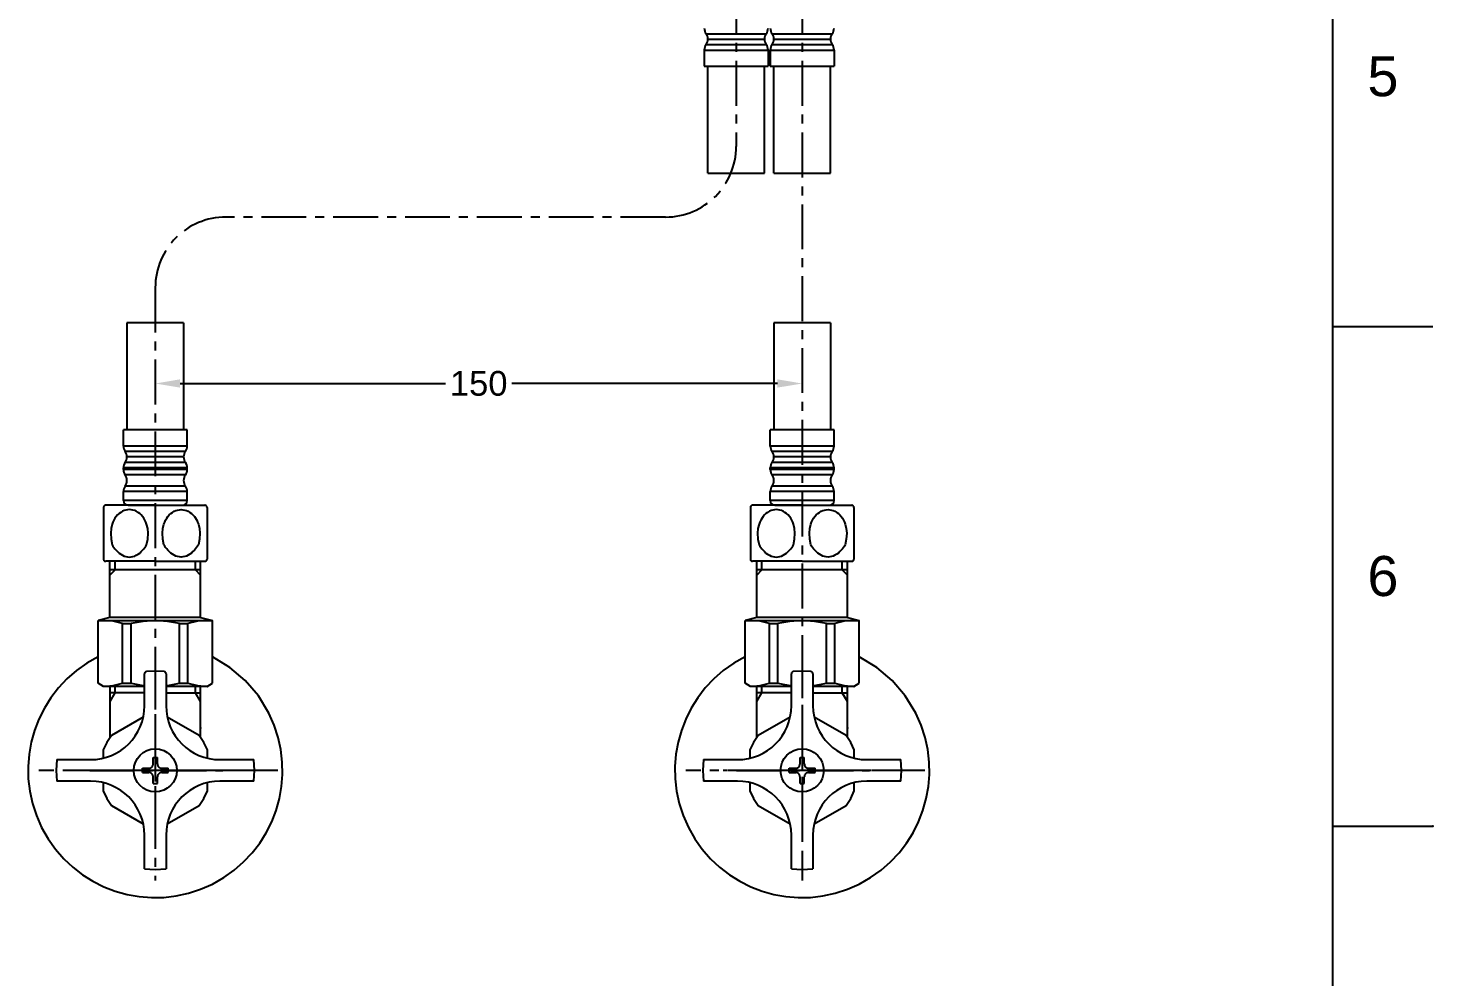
# Model space of a CAD drawing. Header units: millimetres. Extents: x 1613 to 2033, y 365 to 959.
# Drawn here: x 1834.6 to 2033.3, y 499.6 to 633.8 of the extents above; entities that cross this region are included whole.
import ezdxf

# ---------------------------------------------------------------- set-up
doc = ezdxf.new("R2010")
doc.units = ezdxf.units.MM
doc.header["$LTSCALE"] = 0.1
doc.linetypes.add('CENTERX2', pattern=[101.6, 63.5, -12.7, 12.7, -12.7])
for name, color, linetype in [('002', 7, 'Continuous'), ('02___PRT_ALL_AXES', 7, 'Continuous'), ('CENTER', 1, 'CENTERX2'), ('DIM', 3, 'Continuous')]:
    doc.layers.add(name, color=color, linetype=linetype)
doc.styles.get("Standard").update_dxf_attribs({"font": 'arial.ttf'})
doc.dimstyles.new('ISO-25', dxfattribs={"dimtxt": 3, "dimasz": 3, "dimexe": 1.25, "dimexo": 0.625, "dimgap": 1, "dimtad": 1, "dimtih": 1, "dimtoh": 1, "dimdec": 1, "dimlfac": 1.5, "dimdsep": 46, "dimtxsty": 'Standard', "dimcen": 2.5, "dimclrd": 3, "dimclre": 3, "dimclrt": 256, "dimadec": 0, "dimazin": 0, "dimtfac": 1, "dimtdec": 1, "dimtmove": 0, "dimatfit": 3, "dimfxl": 1, "dimarcsym": 0})

# ---------------------------------------------------------------- blocks, each defined once
blk = doc.blocks.new('*D16')
at = {"layer": 'Defpoints', "color": 0, "transparency": 16777216}
for p in [(1852.57, 586.78), (1944.06, 587.21), (1852.57, 583.51)]:
    blk.add_point(p, dxfattribs=at)
at = {"layer": 'DIM', "color": 3, "lineweight": -2, "transparency": 16777216}
for p, q in [((1852.57, 586.15), (1852.57, 582.26)), ((1944.06, 586.59), (1944.06, 582.26)), ((1856.07, 583.51), (1893.62, 583.51)), ((1940.56, 583.51), (1903.01, 583.51))]:
    blk.add_line(p, q, dxfattribs=at)
at = {"layer": 'DIM', "color": 3, "transparency": 16777216}
for points in [[(1856.07, 584.1), (1856.07, 582.93), (1852.57, 583.51)], [(1940.56, 584.1), (1940.56, 582.93), (1944.06, 583.51)]]:
    blk.add_solid(points, dxfattribs=at)
at = {"layer": 'DIM', "transparency": 16777216, "insert": (1898.31, 583.51), "char_height": 3.5, "attachment_point": 5}
blk.add_mtext('150', dxfattribs=at)

msp = doc.modelspace()

# ---------------------------------------------------------------- linework, layer by layer
for p, q in [((2019.12, 379.468), (2019.12, 945.125)), ((1930.722, 613.265), (1938.722, 613.265)), ((1940.055, 613.265), (1948.055, 613.265)), ((1856.569, 592.094), (1848.569, 592.094)), ((1948.055, 592.094), (1940.055, 592.094)), ((2019.12, 591.59), (2033.262, 591.59)), ((2019.12, 520.883), (2033.262, 520.883))]:
    msp.add_line(p, q)
at = {"color": 7, "linetype": 'Continuous'}
for p, q in [((1930.466, 633.002), (1938.978, 633.002)), ((1930.722, 632.242), (1938.722, 632.242)), ((1939.799, 633.002), (1948.311, 633.002)), ((1940.055, 632.242), (1948.055, 632.242)), ((1930.21, 630.691), (1939.234, 630.691)), ((1930.21, 630.691), (1930.21, 628.409)), ((1930.466, 631.483), (1938.978, 631.483)), ((1939.234, 630.691), (1939.234, 628.409)), ((1939.543, 630.691), (1948.568, 630.691)), ((1939.543, 630.691), (1939.543, 628.409)), ((1939.799, 631.483), (1948.311, 631.483)), ((1948.568, 630.691), (1948.568, 628.409)), ((1930.21, 628.409), (1939.234, 628.409)), ((1939.543, 628.409), (1948.567, 628.409)), ((1857.081, 576.95), (1848.057, 576.95)), ((1848.057, 574.668), (1848.057, 576.95)), ((1857.081, 574.668), (1857.081, 576.95)), ((1948.567, 576.95), (1939.543, 576.95)), ((1939.543, 574.668), (1939.543, 576.95)), ((1948.568, 574.668), (1948.568, 576.95)), ((1857.081, 574.668), (1848.057, 574.668)), ((1948.568, 574.668), (1939.543, 574.668)), ((1856.825, 573.877), (1848.313, 573.877)), ((1856.825, 572.357), (1848.313, 572.357)), ((1856.569, 573.117), (1848.569, 573.117)), ((1948.311, 573.877), (1939.799, 573.877)), ((1948.311, 572.357), (1939.799, 572.357)), ((1948.055, 573.117), (1940.055, 573.117)), ((1857.081, 571.565), (1848.057, 571.565)), ((1848.057, 571.349), (1848.057, 571.565)), ((1857.081, 571.349), (1848.057, 571.349)), ((1856.825, 570.57), (1848.313, 570.57)), ((1857.081, 571.349), (1857.081, 571.565)), ((1948.568, 571.565), (1939.543, 571.565)), ((1939.543, 571.349), (1939.543, 571.565)), ((1948.568, 571.349), (1939.543, 571.349)), ((1948.311, 570.57), (1939.799, 570.57)), ((1948.568, 571.349), (1948.568, 571.565)), ((1856.825, 569), (1848.313, 569)), ((1948.311, 569), (1939.799, 569)), ((1857.081, 568.221), (1848.057, 568.221)), ((1848.057, 566.942), (1848.057, 568.221)), ((1857.081, 566.942), (1848.057, 566.942)), ((1848.715, 566.283), (1856.423, 566.283)), ((1857.081, 566.942), (1857.081, 568.221)), ((1948.568, 568.221), (1939.543, 568.221)), ((1939.543, 566.942), (1939.543, 568.221)), ((1948.568, 566.942), (1939.543, 566.942)), ((1940.201, 566.283), (1947.909, 566.283)), ((1948.568, 566.942), (1948.568, 568.221))]:
    msp.add_line(p, q, dxfattribs=at)
for centre, radius, start, end in [((1931.542, 633.787), 1.332, 179.73072, 216.12652), ((1937.902, 633.787), 1.332, 323.87348, 0.26928), ((1940.875, 633.787), 1.332, 179.73072, 216.12652), ((1947.236, 633.787), 1.332, 323.87348, 0.26928), ((1929.39, 632.217), 1.332, 1.09059, 36.12652), ((1929.39, 632.268), 1.332, 323.87348, 358.90941), ((1940.054, 632.217), 1.332, 143.87348, 178.90941), ((1940.054, 632.268), 1.332, 181.09059, 216.12652), ((1938.724, 632.217), 1.332, 1.09059, 36.12652), ((1938.724, 632.268), 1.332, 323.87348, 358.90941), ((1949.387, 632.217), 1.332, 143.87348, 178.90941), ((1949.387, 632.268), 1.332, 181.09059, 216.12652), ((1931.542, 630.697), 1.332, 143.87348, 180.26928), ((1937.902, 630.697), 1.332, 359.73072, 36.12652), ((1940.875, 630.697), 1.332, 143.87348, 180.26928), ((1947.236, 630.697), 1.332, 359.73072, 36.12652), ((1849.389, 574.662), 1.332, 179.73072, 216.12652), ((1855.75, 574.662), 1.332, 323.87348, 0.26928), ((1940.875, 574.662), 1.332, 179.73072, 216.12652), ((1947.236, 574.662), 1.332, 323.87348, 0.26928), ((1849.389, 571.572), 1.332, 143.87348, 180.26928), ((1847.237, 573.091), 1.332, 1.09059, 36.12652), ((1847.237, 573.142), 1.332, 323.87348, 358.90941), ((1857.901, 573.091), 1.332, 143.87348, 178.90941), ((1857.901, 573.142), 1.332, 181.09059, 216.12652), ((1855.75, 571.572), 1.332, 359.73072, 36.12652), ((1940.875, 571.572), 1.332, 143.87348, 180.26928), ((1938.724, 573.091), 1.332, 1.09059, 36.12652), ((1938.724, 573.142), 1.332, 323.87348, 358.90941), ((1949.387, 573.091), 1.332, 143.87348, 178.90941), ((1949.387, 573.142), 1.332, 181.09059, 216.12652), ((1947.236, 571.572), 1.332, 359.73072, 36.12652), ((1849.389, 571.356), 1.332, 180.26928, 216.12652), ((1847.237, 569.785), 1.332, 323.87348, 36.12652), ((1857.901, 569.785), 1.332, 143.87348, 216.12652), ((1855.75, 571.356), 1.332, 323.87348, 359.73072), ((1940.875, 571.356), 1.332, 180.26928, 216.12652), ((1938.724, 569.785), 1.332, 323.87348, 36.12652), ((1949.387, 569.785), 1.332, 143.87348, 216.12652), ((1947.236, 571.356), 1.332, 323.87348, 359.73072), ((1849.389, 568.215), 1.332, 143.87348, 179.73072), ((1855.75, 568.215), 1.332, 0.26928, 36.12652), ((1940.875, 568.215), 1.332, 143.87348, 179.73072), ((1947.236, 568.215), 1.332, 0.26928, 36.12652), ((1848.715, 566.942), 0.658, 180, 270), ((1856.423, 566.942), 0.658, 270, 0), ((1940.201, 566.942), 0.658, 180, 270), ((1947.909, 566.942), 0.658, 270, 0)]:
    msp.add_arc(centre, radius, start, end, dxfattribs=at)
msp.add_point((2033.262, 520.883))
at = {"layer": '002'}
for p, q in [((1852.569, 566.283), (1845.554, 566.283)), ((1852.569, 566.283), (1859.584, 566.283)), ((1944.055, 566.283), (1937.041, 566.283)), ((1944.055, 566.283), (1951.07, 566.283)), ((1845.25, 565.978), (1845.25, 558.659)), ((1859.887, 565.978), (1859.887, 558.659)), ((1936.737, 565.978), (1936.737, 558.659)), ((1951.375, 565.978), (1951.375, 558.659)), ((1852.569, 558.354), (1845.554, 558.354)), ((1846.164, 550.425), (1846.164, 558.354)), ((1846.887, 557.134), (1846.887, 558.354)), ((1852.569, 558.354), (1859.584, 558.354)), ((1858.251, 557.134), (1858.251, 558.354)), ((1858.959, 556.425), (1858.959, 558.354)), ((1944.055, 558.354), (1937.041, 558.354)), ((1937.651, 550.425), (1937.651, 558.354)), ((1938.375, 557.134), (1938.375, 558.354)), ((1944.055, 558.354), (1951.07, 558.354)), ((1949.738, 557.134), (1949.738, 558.354)), ((1950.446, 556.425), (1950.446, 558.354)), ((1858.959, 557.134), (1846.164, 557.134)), ((1846.164, 556.411), (1846.887, 557.134)), ((1858.974, 556.411), (1858.251, 557.134)), ((1858.974, 550.425), (1858.974, 556.411)), ((1937.651, 556.411), (1938.375, 557.134)), ((1950.446, 557.134), (1937.651, 557.134)), ((1950.46, 556.411), (1949.738, 557.134)), ((1950.46, 550.425), (1950.46, 556.411)), ((1846.164, 550.425), (1844.487, 549.976)), ((1858.974, 550.425), (1846.164, 550.425)), ((1858.974, 550.425), (1860.65, 549.976)), ((1937.651, 550.425), (1935.974, 549.976)), ((1950.46, 550.425), (1937.651, 550.425)), ((1950.46, 550.425), (1952.137, 549.976)), ((1844.487, 541.107), (1844.487, 549.976)), ((1844.487, 549.976), (1860.65, 549.976)), ((1847.944, 549.536), (1849.142, 549.536)), ((1847.944, 541.107), (1847.944, 549.536)), ((1849.142, 541.107), (1849.142, 549.536)), ((1855.995, 541.107), (1855.995, 549.536)), ((1855.995, 549.536), (1857.194, 549.536)), ((1857.194, 541.107), (1857.194, 549.536)), ((1860.65, 541.107), (1860.65, 549.976)), ((1935.974, 541.107), (1935.974, 549.976)), ((1935.974, 549.976), (1952.137, 549.976)), ((1939.431, 541.107), (1939.431, 549.536)), ((1939.431, 549.536), (1940.629, 549.536)), ((1940.629, 541.107), (1940.629, 549.536)), ((1947.483, 541.107), (1947.483, 549.536)), ((1947.483, 549.536), (1948.682, 549.536)), ((1948.682, 541.107), (1948.682, 549.536)), ((1952.137, 541.107), (1952.137, 549.976)), ((1851.044, 537.921), (1851.044, 542.442)), ((1854.094, 542.442), (1854.094, 537.921)), ((1942.531, 537.921), (1942.531, 542.442)), ((1945.581, 542.442), (1945.581, 537.921)), ((1845.25, 540.667), (1844.487, 541.107)), ((1851.044, 540.667), (1845.25, 540.667)), ((1846.178, 533.467), (1846.178, 540.667)), ((1846.887, 539.752), (1846.887, 540.667)), ((1847.944, 541.107), (1849.142, 541.107)), ((1859.887, 540.667), (1854.094, 540.667)), ((1855.995, 541.107), (1857.194, 541.107)), ((1858.251, 539.752), (1858.251, 540.667)), ((1858.251, 539.752), (1858.251, 540.667)), ((1858.959, 533.467), (1858.959, 540.667)), ((1858.959, 534.859), (1858.959, 540.667)), ((1859.887, 540.667), (1860.65, 541.107)), ((1936.737, 540.667), (1935.974, 541.107)), ((1942.531, 540.667), (1936.737, 540.667)), ((1937.667, 533.467), (1937.667, 540.667)), ((1938.375, 539.752), (1938.375, 540.667)), ((1939.431, 541.107), (1940.629, 541.107)), ((1951.375, 540.667), (1945.581, 540.667)), ((1947.483, 541.107), (1948.682, 541.107)), ((1949.738, 539.752), (1949.738, 540.667)), ((1949.738, 539.752), (1949.738, 540.667)), ((1950.446, 534.859), (1950.446, 540.667)), ((1950.446, 533.467), (1950.446, 540.667)), ((1951.375, 540.667), (1952.137, 541.107)), ((1851.044, 539.752), (1846.178, 539.752)), ((1846.178, 538.524), (1846.887, 539.752)), ((1854.094, 539.752), (1858.959, 539.752)), ((1858.959, 538.524), (1858.251, 539.752)), ((1858.959, 538.524), (1858.251, 539.752)), ((1858.251, 539.752), (1858.959, 539.752)), ((1942.531, 539.752), (1937.667, 539.752)), ((1937.667, 538.524), (1938.375, 539.752)), ((1945.581, 539.752), (1950.446, 539.752)), ((1950.446, 538.524), (1949.738, 539.752)), ((1949.738, 539.752), (1950.446, 539.752)), ((1950.446, 538.524), (1949.738, 539.752)), ((1850.873, 536.314), (1846.367, 533.714)), ((1858.771, 533.714), (1854.265, 536.314)), ((1858.959, 534.859), (1858.961, 534.712)), ((1942.359, 536.314), (1937.855, 533.714)), ((1950.258, 533.714), (1945.751, 536.314)), ((1950.446, 534.859), (1950.448, 534.712)), ((1845.19, 531.673), (1845.19, 530.506)), ((1852.264, 530.603), (1852.874, 530.603)), ((1852.264, 529.689), (1852.264, 530.603)), ((1852.874, 529.689), (1852.874, 530.603)), ((1859.948, 530.506), (1859.948, 531.673)), ((1936.677, 531.673), (1936.677, 530.506)), ((1943.751, 530.603), (1944.361, 530.603)), ((1943.751, 529.689), (1943.751, 530.603)), ((1944.361, 529.689), (1944.361, 530.603)), ((1951.435, 530.506), (1951.435, 531.673)), ((1838.624, 530.298), (1843.42, 530.298)), ((1850.738, 528.469), (1850.738, 529.079)), ((1850.738, 529.079), (1851.654, 529.079)), ((1853.484, 529.079), (1854.398, 529.079)), ((1854.398, 528.469), (1854.398, 529.079)), ((1861.718, 530.298), (1866.514, 530.298)), ((1930.11, 530.298), (1934.908, 530.298)), ((1942.225, 528.469), (1942.225, 529.079)), ((1942.225, 529.079), (1943.141, 529.079)), ((1944.971, 529.079), (1945.886, 529.079)), ((1945.886, 528.469), (1945.886, 529.079)), ((1953.205, 530.298), (1958.001, 530.298)), ((1843.42, 527.248), (1838.624, 527.248)), ((1845.19, 527.04), (1845.19, 525.873)), ((1850.738, 528.469), (1851.654, 528.469)), ((1852.264, 526.943), (1852.264, 527.858)), ((1852.264, 526.943), (1852.874, 526.943)), ((1852.874, 526.943), (1852.874, 527.858)), ((1853.484, 528.469), (1854.398, 528.469)), ((1859.948, 525.873), (1859.948, 527.04)), ((1866.514, 527.248), (1861.718, 527.248)), ((1934.908, 527.248), (1930.11, 527.248)), ((1936.677, 527.04), (1936.677, 525.873)), ((1942.225, 528.469), (1943.141, 528.469)), ((1943.751, 526.943), (1943.751, 527.858)), ((1943.751, 526.943), (1944.361, 526.943)), ((1944.361, 526.943), (1944.361, 527.858)), ((1944.971, 528.469), (1945.886, 528.469)), ((1951.435, 525.873), (1951.435, 527.04)), ((1958.001, 527.248), (1953.205, 527.248)), ((1846.367, 523.833), (1850.873, 521.232)), ((1854.265, 521.232), (1858.771, 523.833)), ((1937.855, 523.833), (1942.359, 521.232)), ((1945.751, 521.232), (1950.258, 523.833)), ((1851.044, 514.829), (1851.044, 519.625)), ((1854.094, 519.625), (1854.094, 514.829)), ((1942.531, 514.829), (1942.531, 519.625)), ((1945.581, 519.625), (1945.581, 514.829))]:
    msp.add_line(p, q, dxfattribs=at)
for points in [[(1845.554, 566.283), (1845.523, 566.282), (1845.493, 566.277), (1845.464, 566.27), (1845.436, 566.259), (1845.409, 566.246), (1845.384, 566.231), (1845.361, 566.213), (1845.339, 566.194), (1845.319, 566.172), (1845.302, 566.148), (1845.287, 566.123), (1845.274, 566.096), (1845.264, 566.068), (1845.256, 566.039), (1845.251, 566.009), (1845.25, 565.978)], [(1859.887, 565.978), (1859.886, 566.009), (1859.881, 566.039), (1859.874, 566.068), (1859.863, 566.096), (1859.851, 566.123), (1859.835, 566.148), (1859.818, 566.172), (1859.798, 566.194), (1859.777, 566.213), (1859.753, 566.231), (1859.728, 566.246), (1859.702, 566.259), (1859.674, 566.27), (1859.645, 566.277), (1859.615, 566.282), (1859.584, 566.283)], [(1937.041, 566.283), (1937.01, 566.282), (1936.98, 566.277), (1936.951, 566.27), (1936.923, 566.259), (1936.896, 566.246), (1936.871, 566.231), (1936.848, 566.213), (1936.826, 566.194), (1936.806, 566.172), (1936.789, 566.148), (1936.774, 566.123), (1936.761, 566.096), (1936.751, 566.068), (1936.743, 566.039), (1936.739, 566.009), (1936.737, 565.978)], [(1951.375, 565.978), (1951.373, 566.009), (1951.369, 566.039), (1951.361, 566.068), (1951.351, 566.096), (1951.338, 566.123), (1951.323, 566.148), (1951.305, 566.172), (1951.285, 566.194), (1951.264, 566.213), (1951.24, 566.231), (1951.215, 566.246), (1951.188, 566.259), (1951.16, 566.27), (1951.131, 566.277), (1951.101, 566.282), (1951.07, 566.283)], [(1851.551, 562.32), (1851.498, 562.985), (1851.341, 563.635), (1851.235, 563.917), (1851.106, 564.188), (1850.953, 564.446), (1850.777, 564.69), (1850.585, 564.91), (1850.371, 565.108), (1850.137, 565.283), (1849.886, 565.432), (1849.654, 565.536), (1849.412, 565.612), (1849.163, 565.658), (1848.91, 565.673), (1848.656, 565.658), (1848.406, 565.612), (1848.165, 565.536), (1847.933, 565.432), (1847.682, 565.283), (1847.448, 565.108), (1847.234, 564.91), (1847.041, 564.69), (1846.866, 564.446), (1846.713, 564.188), (1846.583, 563.917), (1846.478, 563.635), (1846.321, 562.985), (1846.268, 562.32), (1846.321, 561.501), (1846.478, 560.697), (1846.586, 560.487), (1846.718, 560.29), (1846.87, 560.109), (1847.041, 559.946), (1847.234, 559.727), (1847.448, 559.529), (1847.682, 559.354), (1847.933, 559.205), (1848.165, 559.1), (1848.406, 559.025), (1848.656, 558.979), (1848.91, 558.964), (1849.163, 558.979), (1849.412, 559.025), (1849.654, 559.1), (1849.886, 559.205), (1850.137, 559.354), (1850.371, 559.529), (1850.585, 559.727), (1850.777, 559.946), (1850.949, 560.109), (1851.101, 560.29), (1851.232, 560.487), (1851.341, 560.697), (1851.498, 561.501), (1851.551, 562.32)], [(1853.587, 562.32), (1853.64, 562.985), (1853.797, 563.635), (1853.902, 563.917), (1854.032, 564.188), (1854.185, 564.446), (1854.361, 564.69), (1854.553, 564.91), (1854.767, 565.108), (1855, 565.283), (1855.251, 565.432), (1855.483, 565.536), (1855.725, 565.612), (1855.974, 565.658), (1856.228, 565.673), (1856.482, 565.658), (1856.732, 565.612), (1856.974, 565.536), (1857.206, 565.432), (1857.456, 565.283), (1857.689, 565.108), (1857.903, 564.91), (1858.096, 564.69), (1858.424, 564.188), (1858.554, 563.917), (1858.66, 563.635), (1858.816, 562.985), (1858.869, 562.32), (1858.817, 561.501), (1858.66, 560.697), (1858.551, 560.487), (1858.42, 560.29), (1858.268, 560.109), (1858.096, 559.946), (1857.903, 559.727), (1857.689, 559.529), (1857.456, 559.354), (1857.206, 559.205), (1856.974, 559.1), (1856.732, 559.025), (1856.482, 558.979), (1856.228, 558.964), (1855.974, 558.979), (1855.725, 559.025), (1855.483, 559.1), (1855.251, 559.205), (1855, 559.354), (1854.767, 559.529), (1854.553, 559.727), (1854.361, 559.946), (1854.188, 560.109), (1854.036, 560.29), (1853.905, 560.487), (1853.797, 560.697), (1853.64, 561.501), (1853.587, 562.32)], [(1943.037, 562.32), (1942.985, 562.985), (1942.828, 563.635), (1942.722, 563.917), (1942.593, 564.188), (1942.44, 564.446), (1942.264, 564.69), (1942.071, 564.91), (1941.857, 565.108), (1941.624, 565.283), (1941.374, 565.432), (1941.141, 565.536), (1940.899, 565.612), (1940.65, 565.658), (1940.397, 565.673), (1940.143, 565.658), (1939.893, 565.612), (1939.651, 565.536), (1939.419, 565.432), (1939.168, 565.283), (1938.935, 565.108), (1938.721, 564.91), (1938.529, 564.69), (1938.201, 564.188), (1938.07, 563.917), (1937.965, 563.635), (1937.808, 562.985), (1937.755, 562.32), (1937.808, 561.501), (1937.965, 560.697), (1938.073, 560.487), (1938.204, 560.29), (1938.356, 560.109), (1938.529, 559.946), (1938.721, 559.727), (1938.935, 559.529), (1939.168, 559.354), (1939.419, 559.205), (1939.651, 559.1), (1939.893, 559.025), (1940.143, 558.979), (1940.397, 558.964), (1940.65, 558.979), (1940.899, 559.025), (1941.141, 559.1), (1941.374, 559.205), (1941.624, 559.354), (1941.857, 559.529), (1942.071, 559.727), (1942.264, 559.946), (1942.436, 560.109), (1942.588, 560.29), (1942.719, 560.487), (1942.828, 560.697), (1942.985, 561.501), (1943.037, 562.32)], [(1945.074, 562.32), (1945.127, 562.985), (1945.284, 563.635), (1945.39, 563.917), (1945.519, 564.188), (1945.672, 564.446), (1945.847, 564.69), (1946.04, 564.91), (1946.254, 565.108), (1946.488, 565.283), (1946.739, 565.432), (1946.971, 565.536), (1947.212, 565.612), (1947.461, 565.658), (1947.715, 565.673), (1947.969, 565.658), (1948.218, 565.612), (1948.46, 565.536), (1948.692, 565.432), (1948.943, 565.283), (1949.176, 565.108), (1949.39, 564.91), (1949.583, 564.69), (1949.758, 564.446), (1949.911, 564.188), (1950.041, 563.917), (1950.146, 563.635), (1950.303, 562.985), (1950.356, 562.32), (1950.303, 561.501), (1950.146, 560.697), (1950.038, 560.487), (1949.907, 560.29), (1949.755, 560.109), (1949.583, 559.946), (1949.39, 559.727), (1949.176, 559.529), (1948.943, 559.354), (1948.692, 559.205), (1948.46, 559.1), (1948.218, 559.025), (1947.969, 558.979), (1947.715, 558.964), (1947.461, 558.979), (1947.212, 559.025), (1946.971, 559.1), (1946.739, 559.205), (1946.488, 559.354), (1946.254, 559.529), (1946.04, 559.727), (1945.847, 559.946), (1945.676, 560.109), (1945.524, 560.29), (1945.393, 560.487), (1945.284, 560.697), (1945.127, 561.501), (1945.074, 562.32)], [(1845.25, 558.659), (1845.251, 558.628), (1845.256, 558.598), (1845.264, 558.569), (1845.274, 558.541), (1845.287, 558.514), (1845.302, 558.489), (1845.319, 558.465), (1845.339, 558.444), (1845.361, 558.424), (1845.384, 558.406), (1845.409, 558.391), (1845.436, 558.378), (1845.464, 558.368), (1845.493, 558.36), (1845.523, 558.355), (1845.554, 558.354)], [(1859.584, 558.354), (1859.615, 558.355), (1859.645, 558.36), (1859.674, 558.368), (1859.702, 558.378), (1859.728, 558.391), (1859.753, 558.406), (1859.777, 558.424), (1859.798, 558.444), (1859.818, 558.465), (1859.835, 558.489), (1859.851, 558.514), (1859.863, 558.541), (1859.874, 558.569), (1859.881, 558.598), (1859.886, 558.628), (1859.887, 558.659)], [(1936.737, 558.659), (1936.739, 558.628), (1936.743, 558.598), (1936.751, 558.569), (1936.761, 558.541), (1936.774, 558.514), (1936.789, 558.489), (1936.806, 558.465), (1936.826, 558.444), (1936.848, 558.424), (1936.871, 558.406), (1936.896, 558.391), (1936.923, 558.378), (1936.951, 558.368), (1936.98, 558.36), (1937.01, 558.355), (1937.041, 558.354)], [(1951.07, 558.354), (1951.101, 558.355), (1951.131, 558.36), (1951.16, 558.368), (1951.188, 558.378), (1951.215, 558.391), (1951.24, 558.406), (1951.264, 558.424), (1951.285, 558.444), (1951.305, 558.465), (1951.323, 558.489), (1951.338, 558.514), (1951.351, 558.541), (1951.361, 558.569), (1951.369, 558.598), (1951.373, 558.628), (1951.375, 558.659)], [(1847.944, 549.536), (1846.615, 549.87), (1845.25, 549.976)], [(1855.995, 549.536), (1854.293, 549.865), (1852.569, 549.975), (1850.845, 549.865), (1849.142, 549.536)], [(1859.887, 549.976), (1858.522, 549.87), (1857.194, 549.536)], [(1939.431, 549.536), (1938.103, 549.87), (1936.737, 549.976)], [(1947.483, 549.536), (1945.78, 549.865), (1944.056, 549.975), (1942.332, 549.865), (1940.629, 549.536)], [(1951.375, 549.976), (1950.01, 549.87), (1948.682, 549.536)], [(1844.487, 544.848), (1842.885, 543.938), (1841.411, 542.893), (1840.07, 541.722), (1838.865, 540.439), (1837.8, 539.056), (1836.879, 537.585), (1836.107, 536.037), (1835.487, 534.426), (1835.024, 532.763), (1834.72, 531.06), (1834.581, 529.33), (1834.611, 527.584), (1834.813, 525.836), (1835.191, 524.096), (1835.75, 522.378), (1836.493, 520.692), (1837.403, 519.09), (1838.449, 517.617), (1839.619, 516.275), (1840.902, 515.07), (1842.286, 514.005), (1843.757, 513.084), (1845.305, 512.312), (1846.916, 511.692), (1848.579, 511.228), (1850.282, 510.925), (1852.012, 510.786), (1853.758, 510.816), (1855.506, 511.018), (1857.246, 511.396), (1858.964, 511.955), (1860.65, 512.698), (1862.252, 513.607), (1863.725, 514.653), (1865.067, 515.824), (1866.272, 517.107), (1867.337, 518.49), (1868.258, 519.962), (1869.03, 521.509), (1869.65, 523.12), (1870.114, 524.784), (1870.417, 526.486), (1870.556, 528.216), (1870.526, 529.962), (1870.325, 531.711), (1869.946, 533.45), (1869.387, 535.169), (1868.644, 536.854), (1867.148, 539.317), (1865.291, 541.496), (1863.112, 543.352), (1860.65, 544.848)], [(1935.974, 544.848), (1934.373, 543.938), (1932.899, 542.893), (1931.558, 541.722), (1930.352, 540.439), (1929.288, 539.056), (1928.367, 537.585), (1927.595, 536.037), (1926.975, 534.426), (1926.511, 532.763), (1926.208, 531.06), (1926.069, 529.33), (1926.098, 527.584), (1926.3, 525.836), (1926.679, 524.096), (1927.237, 522.378), (1927.981, 520.692), (1928.89, 519.09), (1929.936, 517.617), (1931.106, 516.275), (1932.389, 515.07), (1933.773, 514.005), (1935.244, 513.084), (1936.792, 512.312), (1938.403, 511.692), (1940.066, 511.228), (1941.769, 510.925), (1943.499, 510.786), (1945.245, 510.816), (1946.993, 511.018), (1948.733, 511.396), (1950.452, 511.955), (1952.137, 512.698), (1953.739, 513.607), (1955.212, 514.653), (1956.554, 515.824), (1957.759, 517.107), (1958.824, 518.49), (1959.745, 519.962), (1960.517, 521.509), (1961.137, 523.12), (1961.601, 524.784), (1961.904, 526.486), (1962.043, 528.216), (1962.014, 529.962), (1961.812, 531.711), (1961.433, 533.45), (1960.875, 535.169), (1960.131, 536.854), (1958.635, 539.317), (1956.778, 541.496), (1954.599, 543.352), (1952.137, 544.848)], [(1851.322, 542.745), (1851.293, 542.742), (1851.265, 542.735), (1851.238, 542.726), (1851.212, 542.714), (1851.188, 542.701), (1851.165, 542.685), (1851.144, 542.667), (1851.124, 542.648), (1851.106, 542.626), (1851.091, 542.604), (1851.077, 542.579), (1851.065, 542.554), (1851.056, 542.527), (1851.05, 542.499), (1851.045, 542.471), (1851.044, 542.442)], [(1853.816, 542.745), (1852.569, 542.801), (1851.322, 542.745)], [(1854.094, 542.442), (1854.093, 542.471), (1854.088, 542.499), (1854.082, 542.527), (1854.073, 542.554), (1854.061, 542.579), (1854.047, 542.604), (1854.032, 542.626), (1854.014, 542.648), (1853.994, 542.667), (1853.973, 542.685), (1853.95, 542.701), (1853.926, 542.714), (1853.9, 542.726), (1853.873, 542.735), (1853.845, 542.742), (1853.816, 542.745)], [(1942.808, 542.745), (1942.779, 542.742), (1942.751, 542.735), (1942.725, 542.726), (1942.699, 542.714), (1942.675, 542.701), (1942.652, 542.685), (1942.631, 542.667), (1942.611, 542.648), (1942.593, 542.626), (1942.578, 542.604), (1942.564, 542.579), (1942.553, 542.554), (1942.544, 542.527), (1942.537, 542.499), (1942.533, 542.471), (1942.531, 542.442)], [(1945.303, 542.745), (1944.055, 542.801), (1942.808, 542.745)], [(1945.581, 542.442), (1945.579, 542.471), (1945.575, 542.499), (1945.569, 542.527), (1945.559, 542.554), (1945.548, 542.579), (1945.534, 542.604), (1945.519, 542.626), (1945.501, 542.648), (1945.481, 542.667), (1945.46, 542.685), (1945.437, 542.701), (1945.413, 542.714), (1945.387, 542.726), (1945.36, 542.735), (1945.332, 542.742), (1945.303, 542.745)], [(1845.25, 540.667), (1846.615, 540.773), (1847.944, 541.107)], [(1849.142, 541.107), (1851.044, 540.753)], [(1854.094, 540.753), (1855.995, 541.107)], [(1857.194, 541.107), (1858.522, 540.773), (1859.887, 540.667)], [(1936.737, 540.667), (1938.103, 540.773), (1939.431, 541.107)], [(1940.629, 541.107), (1942.531, 540.753)], [(1945.581, 540.753), (1947.483, 541.107)], [(1948.682, 541.107), (1950.01, 540.773), (1951.375, 540.667)], [(1843.42, 530.298), (1844.2, 530.338), (1844.957, 530.453), (1845.687, 530.641), (1846.388, 530.897), (1847.054, 531.218), (1847.683, 531.6), (1848.27, 532.039), (1848.811, 532.531), (1849.303, 533.073), (1849.742, 533.66), (1850.124, 534.288), (1850.445, 534.954), (1850.701, 535.655), (1850.889, 536.385), (1851.005, 537.142), (1851.044, 537.921)], [(1854.094, 537.921), (1854.133, 537.142), (1854.249, 536.385), (1854.437, 535.655), (1854.693, 534.954), (1855.014, 534.288), (1855.396, 533.66), (1855.835, 533.073), (1856.327, 532.531), (1856.868, 532.039), (1857.455, 531.6), (1858.084, 531.218), (1858.75, 530.897), (1859.451, 530.641), (1860.181, 530.453), (1860.938, 530.338), (1861.718, 530.298)], [(1934.908, 530.298), (1935.687, 530.338), (1936.444, 530.453), (1937.174, 530.641), (1937.875, 530.897), (1938.541, 531.218), (1939.17, 531.6), (1939.757, 532.039), (1940.298, 532.531), (1940.79, 533.073), (1941.229, 533.66), (1941.611, 534.288), (1941.932, 534.954), (1942.189, 535.655), (1942.377, 536.385), (1942.492, 537.142), (1942.531, 537.921)], [(1945.581, 537.921), (1945.62, 537.142), (1945.736, 536.385), (1945.923, 535.655), (1946.18, 534.954), (1946.501, 534.288), (1946.883, 533.66), (1947.322, 533.073), (1947.814, 532.531), (1948.355, 532.039), (1948.942, 531.6), (1949.571, 531.218), (1950.237, 530.897), (1950.938, 530.641), (1951.668, 530.453), (1952.425, 530.338), (1953.205, 530.298)], [(1846.367, 533.714), (1845.702, 532.737), (1845.19, 531.673)], [(1859.948, 531.673), (1859.435, 532.737), (1858.771, 533.714)], [(1937.855, 533.714), (1937.189, 532.737), (1936.677, 531.673)], [(1951.435, 531.673), (1950.923, 532.737), (1950.258, 533.714)], [(1838.624, 530.298), (1838.54, 528.773), (1838.624, 527.248)], [(1851.654, 529.079), (1851.717, 529.082), (1851.777, 529.091), (1851.836, 529.106), (1851.892, 529.127), (1851.945, 529.152), (1851.995, 529.183), (1852.042, 529.218), (1852.086, 529.257), (1852.125, 529.301), (1852.16, 529.348), (1852.191, 529.398), (1852.216, 529.451), (1852.237, 529.507), (1852.252, 529.566), (1852.261, 529.626), (1852.264, 529.689)], [(1852.874, 529.689), (1852.877, 529.626), (1852.886, 529.566), (1852.901, 529.507), (1852.922, 529.451), (1852.947, 529.398), (1852.978, 529.348), (1853.013, 529.301), (1853.052, 529.257), (1853.096, 529.218), (1853.143, 529.183), (1853.193, 529.152), (1853.246, 529.127), (1853.302, 529.106), (1853.361, 529.091), (1853.421, 529.082), (1853.484, 529.079)], [(1866.514, 527.248), (1866.597, 528.773), (1866.514, 530.298)], [(1930.11, 530.298), (1930.027, 528.773), (1930.11, 527.248)], [(1943.141, 529.079), (1943.203, 529.082), (1943.264, 529.091), (1943.323, 529.106), (1943.379, 529.127), (1943.432, 529.152), (1943.482, 529.183), (1943.529, 529.218), (1943.573, 529.257), (1943.612, 529.301), (1943.647, 529.348), (1943.678, 529.398), (1943.703, 529.451), (1943.724, 529.507), (1943.739, 529.566), (1943.748, 529.626), (1943.751, 529.689)], [(1944.361, 529.689), (1944.364, 529.626), (1944.374, 529.566), (1944.389, 529.507), (1944.409, 529.451), (1944.435, 529.398), (1944.465, 529.348), (1944.5, 529.301), (1944.54, 529.257), (1944.583, 529.218), (1944.63, 529.183), (1944.68, 529.152), (1944.733, 529.127), (1944.789, 529.106), (1944.848, 529.091), (1944.908, 529.082), (1944.971, 529.079)], [(1958.001, 527.248), (1958.084, 528.773), (1958.001, 530.298)], [(1851.044, 519.625), (1851.005, 520.404), (1850.889, 521.161), (1850.701, 521.892), (1850.445, 522.592), (1850.124, 523.259), (1849.742, 523.887), (1849.303, 524.474), (1848.811, 525.015), (1848.27, 525.507), (1847.683, 525.946), (1847.054, 526.328), (1846.388, 526.649), (1845.687, 526.906), (1844.957, 527.093), (1844.2, 527.209), (1843.42, 527.248)], [(1852.264, 527.858), (1852.261, 527.921), (1852.252, 527.981), (1852.237, 528.04), (1852.216, 528.096), (1852.191, 528.149), (1852.16, 528.199), (1852.125, 528.246), (1852.086, 528.29), (1852.042, 528.329), (1851.995, 528.364), (1851.945, 528.395), (1851.892, 528.42), (1851.836, 528.441), (1851.777, 528.456), (1851.717, 528.465), (1851.654, 528.469)], [(1853.484, 528.469), (1853.421, 528.465), (1853.361, 528.456), (1853.302, 528.441), (1853.246, 528.42), (1853.193, 528.395), (1853.143, 528.364), (1853.096, 528.329), (1853.052, 528.29), (1853.013, 528.246), (1852.978, 528.199), (1852.947, 528.149), (1852.922, 528.096), (1852.901, 528.04), (1852.886, 527.981), (1852.877, 527.921), (1852.874, 527.858)], [(1861.718, 527.248), (1860.938, 527.209), (1860.181, 527.093), (1859.451, 526.906), (1858.75, 526.649), (1858.084, 526.328), (1857.455, 525.946), (1856.868, 525.507), (1856.327, 525.015), (1855.835, 524.474), (1855.396, 523.887), (1855.014, 523.259), (1854.693, 522.592), (1854.437, 521.892), (1854.249, 521.161), (1854.133, 520.404), (1854.094, 519.625)], [(1942.531, 519.625), (1942.492, 520.404), (1942.377, 521.161), (1942.189, 521.892), (1941.932, 522.592), (1941.611, 523.259), (1941.229, 523.887), (1940.79, 524.474), (1940.298, 525.015), (1939.757, 525.507), (1939.17, 525.946), (1938.541, 526.328), (1937.875, 526.649), (1937.174, 526.906), (1936.444, 527.093), (1935.687, 527.209), (1934.908, 527.248)], [(1943.751, 527.858), (1943.748, 527.921), (1943.739, 527.981), (1943.724, 528.04), (1943.703, 528.096), (1943.678, 528.149), (1943.647, 528.199), (1943.612, 528.246), (1943.573, 528.29), (1943.529, 528.329), (1943.482, 528.364), (1943.432, 528.395), (1943.379, 528.42), (1943.323, 528.441), (1943.264, 528.456), (1943.203, 528.465), (1943.141, 528.469)], [(1944.971, 528.469), (1944.908, 528.465), (1944.848, 528.456), (1944.789, 528.441), (1944.733, 528.42), (1944.68, 528.395), (1944.63, 528.364), (1944.583, 528.329), (1944.54, 528.29), (1944.5, 528.246), (1944.465, 528.199), (1944.435, 528.149), (1944.409, 528.096), (1944.389, 528.04), (1944.374, 527.981), (1944.364, 527.921), (1944.361, 527.858)], [(1953.205, 527.248), (1952.425, 527.209), (1951.668, 527.093), (1950.938, 526.906), (1950.237, 526.649), (1949.571, 526.328), (1948.942, 525.946), (1948.355, 525.507), (1947.814, 525.015), (1947.322, 524.474), (1946.883, 523.887), (1946.501, 523.259), (1946.18, 522.592), (1945.923, 521.892), (1945.736, 521.161), (1945.62, 520.404), (1945.581, 519.625)], [(1845.19, 525.873), (1845.702, 524.809), (1846.367, 523.833)], [(1858.771, 523.833), (1859.435, 524.809), (1859.948, 525.873)], [(1936.677, 525.873), (1937.189, 524.809), (1937.855, 523.833)], [(1950.258, 523.833), (1950.923, 524.809), (1951.435, 525.873)], [(1851.044, 514.829), (1852.569, 514.745)], [(1852.569, 514.745), (1854.094, 514.829)], [(1942.531, 514.829), (1944.055, 514.745)], [(1944.055, 514.745), (1945.581, 514.829)]]:
    msp.add_lwpolyline(points, dxfattribs=at)
for centre in [(1852.568, 528.774), (1944.056, 528.774)]:
    msp.add_circle(centre, 3.05, dxfattribs=at)
at = {"layer": '02___PRT_ALL_AXES', "color": 7, "linetype": 'Continuous'}
for p, q in [((1930.722, 613.265), (1930.722, 628.409)), ((1938.722, 613.265), (1938.722, 628.409)), ((1940.055, 613.265), (1940.055, 628.409)), ((1948.055, 613.265), (1948.055, 628.409)), ((1848.569, 592.094), (1848.569, 576.95)), ((1856.569, 592.094), (1856.569, 576.95)), ((1940.055, 592.094), (1940.055, 576.95)), ((1948.055, 592.094), (1948.055, 576.95))]:
    msp.add_line(p, q, dxfattribs=at)
at = {"layer": 'CENTER'}
for p, q in [((1934.722, 649.488), (1934.722, 617.061)), ((1944.055, 649.488), (1944.055, 513.204)), ((1924.722, 607.061), (1862.569, 607.061)), ((1852.569, 597.061), (1852.569, 518.96)), ((1944.055, 545.662), (1944.055, 518.96)), ((1852.569, 544.343), (1852.569, 513.204)), ((1868.722, 528.774), (1836.096, 528.774)), ((1865.34, 528.774), (1839.518, 528.774)), ((1869.922, 528.774), (1841.421, 528.774)), ((1843.297, 528.774), (1862.114, 528.774)), ((1960.208, 528.774), (1927.582, 528.774)), ((1961.41, 528.774), (1932.908, 528.774)), ((1934.785, 528.774), (1953.601, 528.774))]:
    msp.add_line(p, q, dxfattribs=at)
for centre, start, end in [((1924.722, 617.061), 270, 0), ((1862.569, 597.061), 90, 180)]:
    msp.add_arc(centre, 10, start, end, dxfattribs=at)

# ---------------------------------------------------------------- texts
at = {"char_height": 5.657, "attachment_point": 5}
for s, insert in [('5', (2026.191, 626.943)), ('6', (2026.191, 556.236))]:
    msp.add_mtext_dynamic_manual_height_columns(s, width=50, gutter_width=12.5, heights=[0], dxfattribs=dict(at, insert=insert))

# ---------------------------------------------------------------- dimensions: what is measured, and where the dimension line sits
at = {"layer": 'DIM'}
dim = msp.add_linear_dim(base=(1852.569, 583.513), p1=(1944.055, 587.214), p2=(1852.569, 586.778), angle=180, text='150', dimstyle='ISO-25', override={"dimtxt": 3.5, "dimasz": 3.5, "dimtad": 0}, dxfattribs=at)
dim.commit()
dim.dimension.update_dxf_attribs({"geometry": '*D16', "text_midpoint": (1898.312, 583.513)})

doc.saveas('drawing.dxf')
